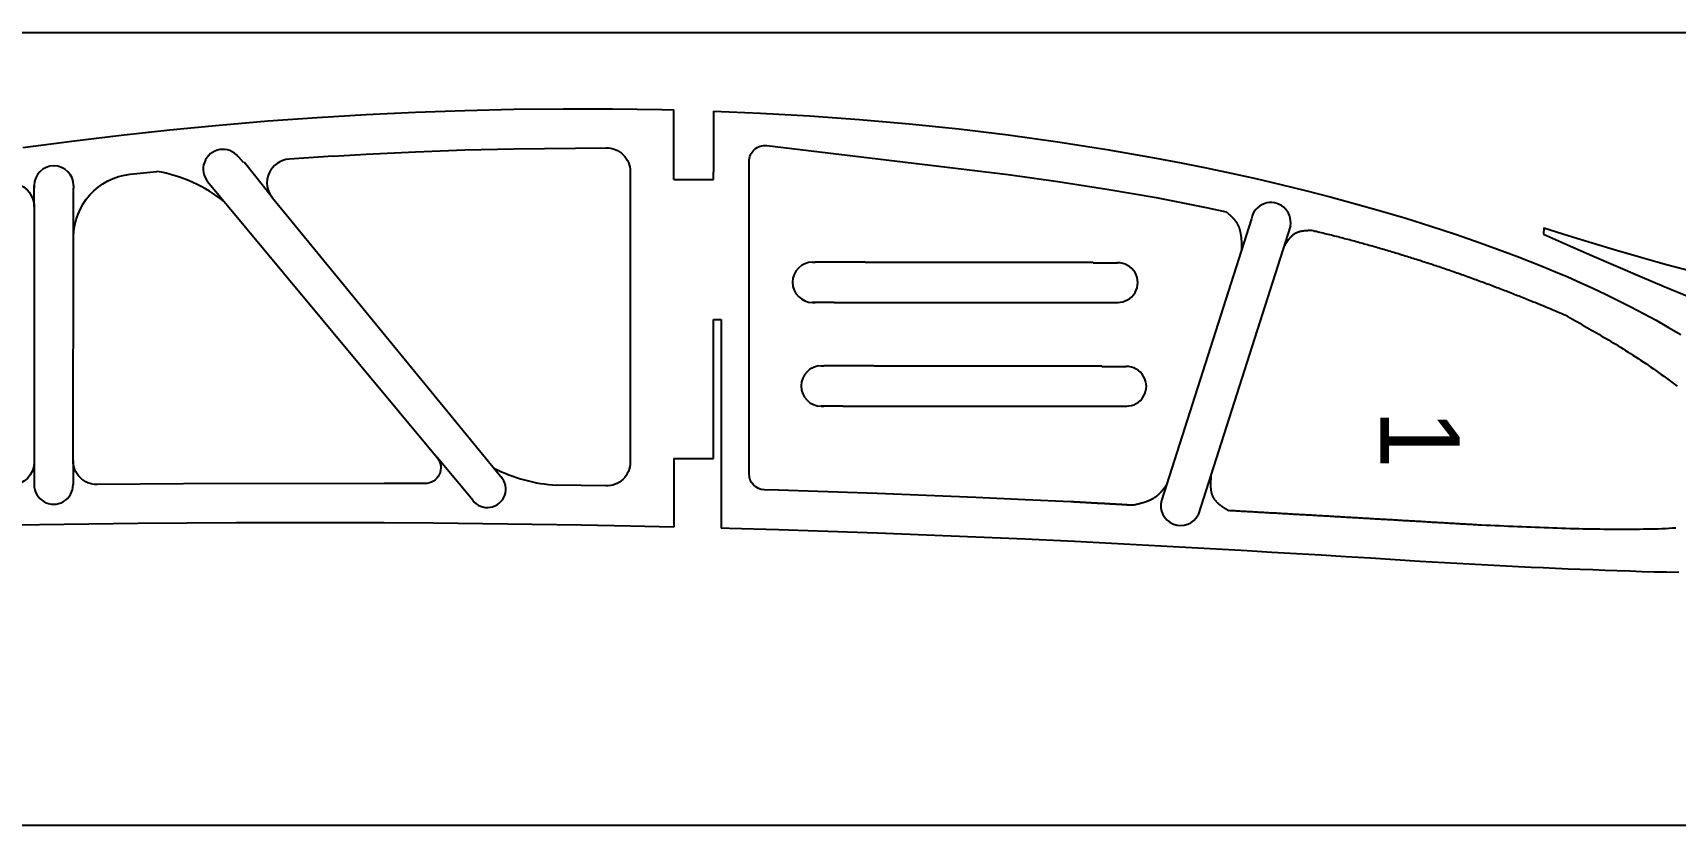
# Model space of a CAD drawing. Header units: millimetres. Extents: x 59 to 2198, y 55 to 510.
# Drawn here: x 303.3 to 510.5, y 396.5 to 496.5 of the extents above; entities that cross this region are included whole.
import ezdxf

# ---------------------------------------------------------------- set-up
doc = ezdxf.new("R2010")
doc.units = ezdxf.units.MM
doc.layers.add('7', color=7, linetype='Continuous')
doc.styles.add('样式_4', font='txt', dxfattribs={"height": 10})

msp = doc.modelspace()

# ---------------------------------------------------------------- linework, layer by layer
for p, q in [((1092.81, 496.49), (92.84, 496.49)), ((384.14, 477.97), (384.14, 486.76)), ((341.14, 480.94), (335.6, 480.56)), ((329.84, 480.11), (329.19, 480.86)), ((333.48, 475.67), (329.93, 480.18)), ((336.03, 480.59), (335.6, 480.56)), ((389.14, 477.97), (389.14, 478.97)), ((303.42, 477.21), (303.42, 476.88)), ((303.42, 474.53), (303.42, 477.21)), ((308.4, 477.21), (308.4, 476.88)), ((308.4, 470.71), (308.4, 476.88)), ((384.14, 477.97), (389.14, 477.97)), ((333.48, 475.67), (362.48, 440.3)), ((401.66, 467.55), (401.99, 467.55)), ((408.29, 467.55), (401.99, 467.55)), ((408.29, 467.55), (437.07, 467.55)), ((437.07, 467.47), (440.16, 467.47)), ((401.66, 462.47), (401.99, 462.47)), ((404.4, 462.47), (401.66, 462.47)), ((404.4, 462.47), (437.21, 462.47)), ((437.21, 462.47), (440.22, 462.47)), ((402.75, 454.46), (403.08, 454.46)), ((409.37, 454.46), (403.08, 454.46)), ((409.37, 454.46), (438.15, 454.46)), ((438.15, 454.38), (441.24, 454.38)), ((405.48, 449.37), (402.75, 449.38)), ((402.75, 449.37), (403.08, 449.37)), ((405.48, 449.37), (438.29, 449.37)), ((438.29, 449.37), (441.31, 449.37)), ((303.42, 442.36), (303.42, 439.4)), ((308.33, 442.5), (308.33, 439.47)), ((358.76, 437.49), (354.28, 442.88)), ((384.14, 442.77), (389.14, 442.77)), ((384.14, 442.77), (384.14, 434.12)), ((92.81, 396.49), (1092.81, 396.49))]:
    msp.add_line(p, q)
at = {"color": 3}
for p, q in [((389.14, 486.61), (389.14, 478.97)), ((457.04, 473.02), (445.71, 437.48)), ((461.96, 472.13), (450.33, 435.67)), ((389.14, 442.77), (389.14, 460.31)), ((389.14, 460.31), (390.14, 460.31)), ((390.14, 460.31), (390.14, 433.97))]:
    msp.add_line(p, q, dxfattribs=at)
for points in [[(453.86, 473.92, 0), (453.89, 473.9, 0), (453.91, 473.87, 0), (453.94, 473.85, 0), (453.97, 473.83, 0), (453.99, 473.81, 0), (454.02, 473.78, 0), (454.04, 473.76, 0), (454.07, 473.74, 0), (454.1, 473.71, 0), (454.12, 473.69, 0), (454.15, 473.67, 0), (454.17, 473.64, 0), (454.2, 473.62, 0), (454.22, 473.6, 0), (454.25, 473.58, 0), (454.28, 473.55, 0), (454.3, 473.53, 0), (454.33, 473.51, 0), (454.35, 473.48, 0), (454.38, 473.46, 0), (454.4, 473.44, 0), (454.43, 473.41, 0), (454.45, 473.39, 0), (454.48, 473.36, 0), (454.5, 473.34, 0), (454.52, 473.32, 0), (454.55, 473.29, 0), (454.57, 473.27, 0), (454.6, 473.24, 0), (454.62, 473.22, 0), (454.64, 473.2, 0), (454.67, 473.17, 0), (454.69, 473.15, 0), (454.71, 473.12, 0), (454.74, 473.1, 0), (454.76, 473.07, 0), (454.78, 473.05, 0), (454.8, 473.02, 0), (454.83, 473, 0), (454.85, 472.97, 0), (454.87, 472.95, 0), (454.89, 472.92, 0), (454.91, 472.9, 0), (454.93, 472.87, 0), (454.95, 472.85, 0), (454.97, 472.82, 0), (454.99, 472.8, 0), (455.01, 472.77, 0), (455.03, 472.74, 0), (455.05, 472.72, 0), (455.07, 472.69, 0), (455.09, 472.66, 0), (455.11, 472.64, 0), (455.13, 472.61, 0), (455.14, 472.58, 0), (455.16, 472.56, 0), (455.18, 472.53, 0), (455.19, 472.5, 0), (455.21, 472.47, 0), (455.23, 472.44, 0), (455.24, 472.42, 0), (455.26, 472.39, 0), (455.27, 472.36, 0), (455.29, 472.33, 0), (455.3, 472.3, 0), (455.32, 472.27, 0), (455.33, 472.24, 0), (455.35, 472.22, 0), (455.36, 472.19, 0), (455.37, 472.16, 0), (455.39, 472.13, 0), (455.4, 472.1, 0), (455.41, 472.07, 0), (455.42, 472.04, 0), (455.44, 472.01, 0), (455.45, 471.98, 0), (455.46, 471.95, 0), (455.47, 471.92, 0), (455.48, 471.89, 0), (455.49, 471.85, 0), (455.5, 471.82, 0), (455.51, 471.79, 0), (455.52, 471.76, 0), (455.53, 471.73, 0), (455.54, 471.7, 0), (455.55, 471.67, 0), (455.56, 471.64, 0), (455.57, 471.6, 0), (455.58, 471.57, 0), (455.58, 471.54, 0), (455.59, 471.51, 0), (455.6, 471.48, 0), (455.61, 471.44, 0), (455.62, 471.41, 0), (455.62, 471.38, 0), (455.63, 471.35, 0), (455.64, 471.31, 0), (455.64, 471.28, 0), (455.65, 471.25, 0), (455.66, 471.21, 0), (455.66, 471.18, 0), (455.67, 471.15, 0), (455.67, 471.12, 0), (455.68, 471.08, 0), (455.68, 471.05, 0), (455.69, 471.01, 0), (455.69, 470.98, 0), (455.7, 470.95, 0), (455.7, 470.91, 0), (455.71, 470.88, 0), (455.71, 470.85, 0), (455.72, 470.81, 0), (455.72, 470.78, 0), (455.73, 470.74, 0), (455.73, 470.71, 0), (455.73, 470.67, 0), (455.74, 470.64, 0), (455.74, 470.61, 0), (455.74, 470.57, 0), (455.75, 470.54, 0), (455.75, 470.5, 0), (455.75, 470.47, 0), (455.76, 470.43, 0), (455.76, 470.4, 0), (455.76, 470.36, 0), (455.76, 470.33, 0), (455.77, 470.29, 0), (455.77, 470.26, 0), (455.77, 470.22, 0), (455.77, 470.19, 0), (455.77, 470.15, 0), (455.78, 470.12, 0), (455.78, 470.08, 0), (455.78, 470.05, 0), (455.78, 470.01, 0), (455.78, 469.98, 0), (455.78, 469.94, 0), (455.79, 469.91, 0), (455.79, 469.87, 0), (455.79, 469.83, 0), (455.79, 469.8, 0), (455.79, 469.76, 0), (455.79, 469.73, 0), (455.79, 469.69, 0), (455.79, 469.66, 0), (455.8, 469.62, 0), (455.8, 469.59, 0), (455.8, 469.55, 0), (455.8, 469.51, 0), (455.8, 469.48, 0), (455.8, 469.44, 0), (455.8, 469.41, 0), (455.8, 469.37, 0), (455.8, 469.33, 0), (455.8, 469.3, 0), (455.8, 469.26, 0), (455.81, 469.23, 0), (455.81, 469.19, 0), (455.81, 469.16, 0)], [(464.63, 471.54, 0), (464.6, 471.54, 0), (464.57, 471.54, 0), (464.54, 471.54, 0), (464.51, 471.54, 0), (464.48, 471.54, 0), (464.45, 471.54, 0), (464.42, 471.54, 0), (464.39, 471.53, 0), (464.37, 471.53, 0), (464.34, 471.53, 0), (464.31, 471.53, 0), (464.28, 471.53, 0), (464.25, 471.53, 0), (464.22, 471.53, 0), (464.19, 471.53, 0), (464.16, 471.52, 0), (464.13, 471.52, 0), (464.1, 471.52, 0), (464.07, 471.52, 0), (464.05, 471.52, 0), (464.02, 471.52, 0), (463.99, 471.51, 0), (463.96, 471.51, 0), (463.93, 471.51, 0), (463.9, 471.51, 0), (463.87, 471.5, 0), (463.85, 471.5, 0), (463.82, 471.5, 0), (463.79, 471.5, 0), (463.76, 471.49, 0), (463.73, 471.49, 0), (463.7, 471.49, 0), (463.68, 471.49, 0), (463.65, 471.48, 0), (463.62, 471.48, 0), (463.59, 471.47, 0), (463.56, 471.47, 0), (463.54, 471.47, 0), (463.51, 471.46, 0), (463.48, 471.46, 0), (463.45, 471.45, 0), (463.43, 471.45, 0), (463.4, 471.45, 0), (463.37, 471.44, 0), (463.35, 471.44, 0), (463.32, 471.43, 0), (463.29, 471.43, 0), (463.27, 471.42, 0), (463.24, 471.41, 0), (463.21, 471.41, 0), (463.19, 471.4, 0), (463.16, 471.4, 0), (463.13, 471.39, 0), (463.11, 471.38, 0), (463.08, 471.38, 0), (463.06, 471.37, 0), (463.03, 471.36, 0), (463.01, 471.35, 0), (462.98, 471.35, 0), (462.95, 471.34, 0), (462.93, 471.33, 0), (462.9, 471.32, 0), (462.88, 471.31, 0), (462.86, 471.3, 0), (462.83, 471.29, 0), (462.81, 471.28, 0), (462.78, 471.27, 0), (462.76, 471.26, 0), (462.73, 471.25, 0), (462.71, 471.24, 0), (462.69, 471.23, 0), (462.66, 471.22, 0), (462.64, 471.21, 0), (462.62, 471.2, 0), (462.59, 471.19, 0), (462.57, 471.17, 0), (462.55, 471.16, 0), (462.53, 471.15, 0), (462.5, 471.13, 0), (462.48, 471.12, 0), (462.46, 471.11, 0), (462.44, 471.09, 0), (462.42, 471.08, 0), (462.4, 471.06, 0), (462.37, 471.05, 0), (462.35, 471.03, 0), (462.33, 471.02, 0), (462.31, 471, 0), (462.29, 470.99, 0), (462.27, 470.97, 0), (462.25, 470.95, 0), (462.23, 470.94, 0), (462.21, 470.92, 0), (462.19, 470.9, 0), (462.17, 470.88, 0), (462.15, 470.87, 0), (462.13, 470.85, 0), (462.11, 470.83, 0), (462.09, 470.81, 0), (462.07, 470.79, 0), (462.06, 470.77, 0), (462.04, 470.76, 0), (462.02, 470.74, 0), (462, 470.72, 0), (461.98, 470.7, 0), (461.96, 470.68, 0), (461.94, 470.66, 0), (461.93, 470.64, 0), (461.91, 470.62, 0), (461.89, 470.6, 0), (461.87, 470.57, 0), (461.85, 470.55, 0), (461.84, 470.53, 0), (461.82, 470.51, 0), (461.8, 470.49, 0), (461.78, 470.47, 0), (461.77, 470.45, 0), (461.75, 470.42, 0), (461.73, 470.4, 0), (461.72, 470.38, 0), (461.7, 470.36, 0), (461.68, 470.33, 0), (461.67, 470.31, 0), (461.65, 470.29, 0), (461.63, 470.27, 0), (461.62, 470.24, 0), (461.6, 470.22, 0), (461.58, 470.2, 0), (461.57, 470.17, 0), (461.55, 470.15, 0), (461.53, 470.12, 0), (461.52, 470.1, 0), (461.5, 470.08, 0), (461.49, 470.05, 0), (461.47, 470.03, 0), (461.45, 470, 0), (461.44, 469.98, 0), (461.42, 469.96, 0), (461.41, 469.93, 0), (461.39, 469.91, 0), (461.38, 469.88, 0), (461.36, 469.86, 0), (461.34, 469.83, 0), (461.33, 469.81, 0), (461.31, 469.78, 0), (461.3, 469.76, 0), (461.28, 469.73, 0), (461.27, 469.71, 0), (461.25, 469.68, 0), (461.24, 469.66, 0), (461.22, 469.63, 0), (461.21, 469.61, 0), (461.19, 469.58, 0), (461.17, 469.56, 0), (461.16, 469.53, 0), (461.14, 469.51, 0), (461.13, 469.48, 0), (461.11, 469.46, 0), (461.1, 469.43, 0)], [(496.99, 460.68, 0), (496.79, 460.77, 0), (496.59, 460.85, 0), (496.39, 460.94, 0), (496.2, 461.02, 0), (496, 461.11, 0), (495.8, 461.19, 0), (495.6, 461.28, 0), (495.4, 461.36, 0), (495.2, 461.44, 0), (495, 461.53, 0), (494.81, 461.61, 0), (494.61, 461.7, 0), (494.41, 461.78, 0), (494.21, 461.86, 0), (494.01, 461.94, 0), (493.81, 462.03, 0), (493.61, 462.11, 0), (493.41, 462.19, 0), (493.21, 462.27, 0), (493.02, 462.36, 0), (492.82, 462.44, 0), (492.62, 462.52, 0), (492.42, 462.6, 0), (492.22, 462.68, 0), (492.02, 462.76, 0), (491.82, 462.84, 0), (491.62, 462.92, 0), (491.42, 463, 0), (491.22, 463.08, 0), (491.02, 463.16, 0), (490.82, 463.24, 0), (490.62, 463.32, 0), (490.42, 463.4, 0), (490.22, 463.48, 0), (490.02, 463.56, 0), (489.82, 463.63, 0), (489.62, 463.71, 0), (489.42, 463.79, 0), (489.22, 463.87, 0), (489.02, 463.95, 0), (488.82, 464.02, 0), (488.61, 464.1, 0), (488.41, 464.18, 0), (488.21, 464.25, 0), (488.01, 464.33, 0), (487.81, 464.41, 0), (487.61, 464.48, 0), (487.41, 464.56, 0), (487.21, 464.63, 0), (487.01, 464.71, 0), (486.8, 464.78, 0), (486.6, 464.86, 0), (486.4, 464.93, 0), (486.2, 465.01, 0), (486, 465.08, 0), (485.8, 465.16, 0), (485.59, 465.23, 0), (485.39, 465.3, 0), (485.19, 465.38, 0), (484.99, 465.45, 0), (484.79, 465.52, 0), (484.58, 465.6, 0), (484.38, 465.67, 0), (484.18, 465.74, 0), (483.98, 465.81, 0), (483.78, 465.89, 0), (483.57, 465.96, 0), (483.37, 466.03, 0), (483.17, 466.1, 0), (482.96, 466.17, 0), (482.76, 466.24, 0), (482.56, 466.31, 0), (482.36, 466.38, 0), (482.15, 466.45, 0), (481.95, 466.52, 0), (481.75, 466.59, 0), (481.54, 466.66, 0), (481.34, 466.73, 0), (481.14, 466.8, 0), (480.93, 466.87, 0), (480.73, 466.94, 0), (480.53, 467.01, 0), (480.32, 467.07, 0), (480.12, 467.14, 0), (479.92, 467.21, 0), (479.71, 467.28, 0), (479.51, 467.34, 0), (479.3, 467.41, 0), (479.1, 467.48, 0), (478.9, 467.54, 0), (478.69, 467.61, 0), (478.49, 467.68, 0), (478.28, 467.74, 0), (478.08, 467.81, 0), (477.88, 467.87, 0), (477.67, 467.94, 0), (477.47, 468, 0), (477.26, 468.07, 0), (477.06, 468.13, 0), (476.85, 468.2, 0), (476.65, 468.26, 0), (476.44, 468.32, 0), (476.24, 468.39, 0), (476.03, 468.45, 0), (475.83, 468.51, 0), (475.62, 468.58, 0), (475.42, 468.64, 0), (475.21, 468.7, 0), (475.01, 468.76, 0), (474.8, 468.83, 0), (474.59, 468.89, 0), (474.39, 468.95, 0), (474.18, 469.01, 0), (473.98, 469.07, 0), (473.77, 469.13, 0), (473.57, 469.19, 0), (473.36, 469.25, 0), (473.15, 469.31, 0), (472.95, 469.37, 0), (472.74, 469.43, 0), (472.53, 469.49, 0), (472.33, 469.55, 0), (472.12, 469.61, 0), (471.91, 469.67, 0), (471.71, 469.73, 0), (471.5, 469.78, 0), (471.29, 469.84, 0), (471.09, 469.9, 0), (470.88, 469.96, 0), (470.67, 470.01, 0), (470.47, 470.07, 0), (470.26, 470.13, 0), (470.05, 470.18, 0), (469.84, 470.24, 0), (469.64, 470.29, 0), (469.43, 470.35, 0), (469.22, 470.4, 0), (469.01, 470.46, 0), (468.81, 470.51, 0), (468.6, 470.57, 0), (468.39, 470.62, 0), (468.18, 470.67, 0), (467.97, 470.73, 0), (467.76, 470.78, 0), (467.56, 470.83, 0), (467.35, 470.89, 0), (467.14, 470.94, 0), (466.93, 470.99, 0), (466.72, 471.04, 0), (466.51, 471.09, 0), (466.3, 471.14, 0), (466.09, 471.19, 0), (465.89, 471.25, 0), (465.68, 471.3, 0), (465.47, 471.35, 0), (465.26, 471.4, 0), (465.05, 471.44, 0), (464.84, 471.49, 0), (464.63, 471.54, 0)], [(496.99, 460.68, 0), (497.29, 460.51, 0), (497.58, 460.34, 0), (497.88, 460.17, 0), (498.18, 460, 0), (498.48, 459.83, 0), (498.78, 459.66, 0), (499.08, 459.49, 0), (499.38, 459.32, 0), (499.68, 459.15, 0), (499.98, 458.98, 0), (500.28, 458.8, 0), (500.58, 458.63, 0), (500.88, 458.45, 0), (501.19, 458.27, 0), (501.49, 458.09, 0), (501.8, 457.91, 0), (502.1, 457.73, 0), (502.41, 457.55, 0), (502.71, 457.36, 0), (503.02, 457.18, 0), (503.33, 456.99, 0), (503.64, 456.8, 0), (503.95, 456.6, 0), (504.26, 456.41, 0), (504.57, 456.21, 0), (504.89, 456.01, 0), (505.2, 455.81, 0), (505.52, 455.6, 0), (505.84, 455.4, 0), (506.15, 455.19, 0), (506.48, 454.97, 0), (506.8, 454.76, 0), (507.12, 454.54, 0), (507.45, 454.31, 0), (507.77, 454.09, 0), (508.1, 453.86, 0), (508.43, 453.63, 0), (508.76, 453.39, 0), (509.1, 453.15, 0), (509.43, 452.91, 0), (509.77, 452.66, 0), (510.1, 452.41, 0), (510.44, 452.16, 0), (510.78, 451.91, 0)], [(446.34, 439.46, 0), (446.32, 439.44, 0), (446.3, 439.41, 0), (446.28, 439.38, 0), (446.26, 439.36, 0), (446.24, 439.33, 0), (446.22, 439.3, 0), (446.2, 439.28, 0), (446.18, 439.25, 0), (446.16, 439.22, 0), (446.14, 439.2, 0), (446.12, 439.17, 0), (446.1, 439.15, 0), (446.08, 439.12, 0), (446.06, 439.09, 0), (446.04, 439.07, 0), (446.03, 439.04, 0), (446.01, 439.02, 0), (445.99, 438.99, 0), (445.97, 438.96, 0), (445.95, 438.94, 0), (445.93, 438.91, 0), (445.91, 438.89, 0), (445.89, 438.86, 0), (445.87, 438.84, 0), (445.85, 438.81, 0), (445.83, 438.79, 0), (445.8, 438.76, 0), (445.78, 438.74, 0), (445.76, 438.71, 0), (445.74, 438.69, 0), (445.72, 438.66, 0), (445.7, 438.64, 0), (445.68, 438.61, 0), (445.66, 438.59, 0), (445.64, 438.56, 0), (445.62, 438.54, 0), (445.6, 438.52, 0), (445.58, 438.49, 0), (445.55, 438.47, 0), (445.53, 438.44, 0), (445.51, 438.42, 0), (445.49, 438.4, 0), (445.47, 438.38, 0), (445.45, 438.35, 0), (445.42, 438.33, 0), (445.4, 438.31, 0), (445.38, 438.29, 0), (445.36, 438.26, 0), (445.34, 438.24, 0), (445.31, 438.22, 0), (445.29, 438.2, 0), (445.27, 438.18, 0), (445.24, 438.16, 0), (445.22, 438.13, 0), (445.2, 438.11, 0), (445.17, 438.09, 0), (445.15, 438.07, 0), (445.13, 438.05, 0), (445.1, 438.03, 0), (445.08, 438.01, 0), (445.05, 437.99, 0), (445.03, 437.97, 0), (445.01, 437.95, 0), (444.98, 437.94, 0), (444.96, 437.92, 0), (444.93, 437.9, 0), (444.91, 437.88, 0), (444.88, 437.86, 0), (444.85, 437.85, 0), (444.83, 437.83, 0), (444.8, 437.81, 0), (444.78, 437.79, 0), (444.75, 437.78, 0), (444.72, 437.76, 0), (444.7, 437.74, 0), (444.67, 437.73, 0), (444.64, 437.71, 0), (444.62, 437.7, 0), (444.59, 437.68, 0), (444.56, 437.67, 0), (444.54, 437.65, 0), (444.51, 437.64, 0), (444.48, 437.62, 0), (444.45, 437.61, 0), (444.43, 437.59, 0), (444.4, 437.58, 0), (444.37, 437.56, 0), (444.34, 437.55, 0), (444.31, 437.54, 0), (444.29, 437.52, 0), (444.26, 437.51, 0), (444.23, 437.5, 0), (444.2, 437.48, 0), (444.17, 437.47, 0), (444.14, 437.46, 0), (444.11, 437.44, 0), (444.08, 437.43, 0), (444.05, 437.42, 0), (444.03, 437.41, 0), (444, 437.4, 0), (443.97, 437.38, 0), (443.94, 437.37, 0), (443.91, 437.36, 0), (443.88, 437.35, 0), (443.85, 437.34, 0), (443.82, 437.33, 0), (443.79, 437.32, 0), (443.76, 437.31, 0), (443.73, 437.29, 0), (443.7, 437.28, 0), (443.67, 437.27, 0), (443.63, 437.26, 0), (443.6, 437.25, 0), (443.57, 437.24, 0), (443.54, 437.23, 0), (443.51, 437.22, 0), (443.48, 437.21, 0), (443.45, 437.2, 0), (443.42, 437.19, 0), (443.39, 437.18, 0), (443.36, 437.17, 0), (443.33, 437.17, 0), (443.29, 437.16, 0), (443.26, 437.15, 0), (443.23, 437.14, 0), (443.2, 437.13, 0), (443.17, 437.12, 0), (443.14, 437.11, 0), (443.1, 437.1, 0), (443.07, 437.09, 0), (443.04, 437.08, 0), (443.01, 437.08, 0), (442.98, 437.07, 0), (442.95, 437.06, 0), (442.91, 437.05, 0), (442.88, 437.04, 0), (442.85, 437.03, 0), (442.82, 437.03, 0), (442.79, 437.02, 0), (442.75, 437.01, 0), (442.72, 437, 0), (442.69, 436.99, 0), (442.66, 436.99, 0), (442.62, 436.98, 0), (442.59, 436.97, 0), (442.56, 436.96, 0), (442.53, 436.95, 0), (442.49, 436.95, 0), (442.46, 436.94, 0), (442.43, 436.93, 0), (442.4, 436.92, 0), (442.36, 436.92, 0), (442.33, 436.91, 0), (442.3, 436.9, 0), (442.27, 436.89, 0), (442.24, 436.89, 0), (442.2, 436.88, 0), (442.17, 436.87, 0), (442.14, 436.86, 0)], [(451.94, 440.71, 0), (451.94, 440.67, 0), (451.93, 440.64, 0), (451.93, 440.6, 0), (451.93, 440.56, 0), (451.92, 440.53, 0), (451.92, 440.49, 0), (451.92, 440.45, 0), (451.92, 440.41, 0), (451.91, 440.38, 0), (451.91, 440.34, 0), (451.91, 440.3, 0), (451.91, 440.27, 0), (451.9, 440.23, 0), (451.9, 440.19, 0), (451.9, 440.16, 0), (451.9, 440.12, 0), (451.9, 440.08, 0), (451.89, 440.04, 0), (451.89, 440.01, 0), (451.89, 439.97, 0), (451.89, 439.93, 0), (451.89, 439.9, 0), (451.89, 439.86, 0), (451.88, 439.83, 0), (451.88, 439.79, 0), (451.88, 439.75, 0), (451.88, 439.72, 0), (451.88, 439.68, 0), (451.88, 439.64, 0), (451.88, 439.61, 0), (451.88, 439.57, 0), (451.88, 439.54, 0), (451.88, 439.5, 0), (451.88, 439.47, 0), (451.88, 439.43, 0), (451.88, 439.39, 0), (451.88, 439.36, 0), (451.88, 439.32, 0), (451.88, 439.29, 0), (451.88, 439.25, 0), (451.89, 439.22, 0), (451.89, 439.18, 0), (451.89, 439.15, 0), (451.89, 439.11, 0), (451.89, 439.08, 0), (451.9, 439.04, 0), (451.9, 439.01, 0), (451.9, 438.98, 0), (451.91, 438.94, 0), (451.91, 438.91, 0), (451.91, 438.87, 0), (451.92, 438.84, 0), (451.92, 438.81, 0), (451.93, 438.77, 0), (451.93, 438.74, 0), (451.94, 438.71, 0), (451.94, 438.68, 0), (451.95, 438.64, 0), (451.95, 438.61, 0), (451.96, 438.58, 0), (451.97, 438.55, 0), (451.97, 438.51, 0), (451.98, 438.48, 0), (451.99, 438.45, 0), (452, 438.42, 0), (452.01, 438.39, 0), (452.01, 438.36, 0), (452.02, 438.32, 0), (452.03, 438.29, 0), (452.04, 438.26, 0), (452.05, 438.23, 0), (452.06, 438.2, 0), (452.07, 438.17, 0), (452.08, 438.14, 0), (452.1, 438.11, 0), (452.11, 438.08, 0), (452.12, 438.05, 0), (452.13, 438.02, 0), (452.15, 437.99, 0), (452.16, 437.97, 0), (452.17, 437.94, 0), (452.19, 437.91, 0), (452.2, 437.88, 0), (452.22, 437.85, 0), (452.23, 437.83, 0), (452.25, 437.8, 0), (452.27, 437.77, 0), (452.28, 437.74, 0), (452.3, 437.72, 0), (452.32, 437.69, 0), (452.34, 437.66, 0), (452.35, 437.64, 0), (452.37, 437.61, 0), (452.39, 437.59, 0), (452.41, 437.56, 0), (452.43, 437.54, 0), (452.45, 437.51, 0), (452.47, 437.49, 0), (452.49, 437.46, 0), (452.52, 437.44, 0), (452.54, 437.41, 0), (452.56, 437.39, 0), (452.58, 437.36, 0), (452.6, 437.34, 0), (452.63, 437.32, 0), (452.65, 437.29, 0), (452.67, 437.27, 0), (452.7, 437.25, 0), (452.72, 437.22, 0), (452.75, 437.2, 0), (452.77, 437.18, 0), (452.8, 437.15, 0), (452.82, 437.13, 0), (452.85, 437.11, 0), (452.87, 437.09, 0), (452.9, 437.06, 0), (452.93, 437.04, 0), (452.95, 437.02, 0), (452.98, 437, 0), (453.01, 436.98, 0), (453.03, 436.95, 0), (453.06, 436.93, 0), (453.09, 436.91, 0), (453.12, 436.89, 0), (453.14, 436.87, 0), (453.17, 436.85, 0), (453.2, 436.83, 0), (453.23, 436.81, 0), (453.26, 436.79, 0), (453.29, 436.77, 0), (453.32, 436.74, 0), (453.35, 436.72, 0), (453.38, 436.7, 0), (453.4, 436.68, 0), (453.43, 436.66, 0), (453.46, 436.64, 0), (453.49, 436.62, 0), (453.52, 436.6, 0), (453.55, 436.58, 0), (453.59, 436.56, 0), (453.62, 436.54, 0), (453.65, 436.52, 0), (453.68, 436.5, 0), (453.71, 436.48, 0), (453.74, 436.46, 0), (453.77, 436.44, 0), (453.8, 436.42, 0), (453.83, 436.4, 0), (453.86, 436.38, 0), (453.89, 436.37, 0), (453.92, 436.35, 0), (453.96, 436.33, 0), (453.99, 436.31, 0), (454.02, 436.29, 0), (454.05, 436.27, 0), (454.08, 436.25, 0), (454.11, 436.23, 0), (454.14, 436.21, 0), (454.18, 436.19, 0)], [(442.14, 436.86, 0), (442.08, 436.87, 0), (442.01, 436.87, 0), (441.95, 436.87, 0), (441.89, 436.88, 0), (441.83, 436.88, 0), (441.77, 436.88, 0), (441.7, 436.89, 0), (441.64, 436.89, 0), (441.58, 436.89, 0), (441.52, 436.9, 0), (441.45, 436.9, 0), (441.39, 436.9, 0), (441.33, 436.91, 0), (441.27, 436.91, 0), (441.21, 436.91, 0), (441.14, 436.92, 0), (441.08, 436.92, 0), (441.02, 436.92, 0), (440.96, 436.93, 0), (440.9, 436.93, 0), (440.83, 436.93, 0), (440.77, 436.94, 0), (440.71, 436.94, 0), (440.65, 436.95, 0), (440.59, 436.95, 0), (440.52, 436.95, 0), (440.46, 436.96, 0), (440.4, 436.96, 0), (440.34, 436.96, 0), (440.28, 436.97, 0), (440.21, 436.97, 0), (440.15, 436.97, 0), (440.09, 436.98, 0), (440.03, 436.98, 0), (439.96, 436.98, 0), (439.9, 436.99, 0), (439.84, 436.99, 0), (439.78, 436.99, 0), (439.72, 437, 0), (439.65, 437, 0), (439.59, 437, 0), (439.53, 437.01, 0), (439.47, 437.01, 0), (439.41, 437.01, 0), (439.34, 437.02, 0), (439.28, 437.02, 0), (439.22, 437.02, 0), (439.16, 437.03, 0), (439.1, 437.03, 0), (439.03, 437.03, 0), (438.97, 437.04, 0), (438.91, 437.04, 0), (438.85, 437.04, 0), (438.79, 437.05, 0), (438.72, 437.05, 0), (438.66, 437.06, 0), (438.6, 437.06, 0), (438.54, 437.06, 0), (438.48, 437.07, 0), (438.41, 437.07, 0), (438.35, 437.07, 0), (438.29, 437.08, 0), (438.23, 437.08, 0), (438.16, 437.08, 0), (438.1, 437.09, 0), (438.04, 437.09, 0), (437.98, 437.09, 0), (437.92, 437.1, 0), (437.85, 437.1, 0), (437.79, 437.1, 0), (437.73, 437.11, 0), (437.67, 437.11, 0), (437.61, 437.11, 0), (437.54, 437.12, 0), (437.48, 437.12, 0), (437.42, 437.12, 0), (437.36, 437.13, 0), (437.3, 437.13, 0), (437.23, 437.13, 0), (437.17, 437.14, 0), (437.11, 437.14, 0), (437.05, 437.14, 0), (436.99, 437.15, 0), (436.92, 437.15, 0), (436.86, 437.15, 0), (436.8, 437.16, 0), (436.74, 437.16, 0), (436.67, 437.17, 0), (436.61, 437.17, 0), (436.55, 437.17, 0), (436.49, 437.18, 0), (436.43, 437.18, 0), (436.36, 437.18, 0), (436.3, 437.19, 0), (436.24, 437.19, 0), (436.18, 437.19, 0), (436.12, 437.2, 0), (436.05, 437.2, 0), (435.99, 437.2, 0), (435.93, 437.21, 0), (435.87, 437.21, 0), (435.81, 437.21, 0), (435.74, 437.22, 0), (435.68, 437.22, 0), (435.62, 437.22, 0), (435.56, 437.23, 0), (435.5, 437.23, 0), (435.43, 437.23, 0), (435.37, 437.24, 0), (435.31, 437.24, 0), (435.25, 437.24, 0), (435.19, 437.25, 0), (435.12, 437.25, 0), (435.06, 437.25, 0), (435, 437.26, 0), (434.94, 437.26, 0), (434.87, 437.26, 0), (434.81, 437.27, 0), (434.75, 437.27, 0), (434.69, 437.27, 0), (434.63, 437.28, 0), (434.56, 437.28, 0), (434.5, 437.29, 0), (434.44, 437.29, 0), (434.38, 437.29, 0), (434.32, 437.3, 0), (434.25, 437.3, 0)], [(486.1, 434.35, 0), (485.89, 434.36, 0), (485.69, 434.37, 0), (485.49, 434.39, 0), (485.29, 434.4, 0), (485.09, 434.41, 0), (484.89, 434.42, 0), (484.69, 434.43, 0), (484.49, 434.44, 0), (484.29, 434.46, 0), (484.09, 434.47, 0), (483.89, 434.48, 0), (483.69, 434.49, 0), (483.49, 434.5, 0), (483.29, 434.51, 0), (483.08, 434.53, 0), (482.88, 434.54, 0), (482.68, 434.55, 0), (482.48, 434.56, 0), (482.28, 434.57, 0), (482.08, 434.58, 0), (481.88, 434.6, 0), (481.68, 434.61, 0), (481.48, 434.62, 0), (481.28, 434.63, 0), (481.08, 434.64, 0), (480.88, 434.65, 0), (480.68, 434.67, 0), (480.47, 434.68, 0), (480.27, 434.69, 0), (480.07, 434.7, 0), (479.87, 434.71, 0), (479.67, 434.73, 0), (479.47, 434.74, 0), (479.27, 434.75, 0), (479.07, 434.76, 0), (478.87, 434.77, 0), (478.67, 434.78, 0), (478.47, 434.8, 0), (478.27, 434.81, 0), (478.07, 434.82, 0), (477.87, 434.83, 0), (477.66, 434.84, 0), (477.46, 434.85, 0), (477.26, 434.87, 0), (477.06, 434.88, 0), (476.86, 434.89, 0), (476.66, 434.9, 0), (476.46, 434.91, 0), (476.26, 434.92, 0), (476.06, 434.94, 0), (475.86, 434.95, 0), (475.66, 434.96, 0), (475.46, 434.97, 0), (475.26, 434.98, 0), (475.05, 434.99, 0), (474.85, 435.01, 0), (474.65, 435.02, 0), (474.45, 435.03, 0), (474.25, 435.04, 0), (474.05, 435.05, 0), (473.85, 435.06, 0), (473.65, 435.08, 0), (473.45, 435.09, 0), (473.25, 435.1, 0), (473.05, 435.11, 0), (472.85, 435.12, 0), (472.65, 435.13, 0), (472.44, 435.15, 0), (472.24, 435.16, 0), (472.04, 435.17, 0), (471.84, 435.18, 0), (471.64, 435.19, 0), (471.44, 435.2, 0), (471.24, 435.21, 0), (471.04, 435.23, 0), (470.84, 435.24, 0), (470.64, 435.25, 0), (470.44, 435.26, 0), (470.24, 435.27, 0), (470.04, 435.28, 0), (469.84, 435.3, 0), (469.63, 435.31, 0), (469.43, 435.32, 0), (469.23, 435.33, 0), (469.03, 435.34, 0), (468.83, 435.35, 0), (468.63, 435.37, 0), (468.43, 435.38, 0), (468.23, 435.39, 0), (468.03, 435.4, 0), (467.83, 435.41, 0), (467.63, 435.42, 0), (467.43, 435.44, 0), (467.23, 435.45, 0), (467.02, 435.46, 0), (466.82, 435.47, 0), (466.62, 435.48, 0), (466.42, 435.49, 0), (466.22, 435.5, 0), (466.02, 435.52, 0), (465.82, 435.53, 0), (465.62, 435.54, 0), (465.42, 435.55, 0), (465.22, 435.56, 0), (465.02, 435.57, 0), (464.82, 435.59, 0), (464.62, 435.6, 0), (464.41, 435.61, 0), (464.21, 435.62, 0), (464.01, 435.63, 0), (463.81, 435.64, 0), (463.61, 435.65, 0), (463.41, 435.67, 0), (463.21, 435.68, 0), (463.01, 435.69, 0), (462.81, 435.7, 0), (462.61, 435.71, 0), (462.41, 435.72, 0), (462.21, 435.73, 0), (462.01, 435.75, 0), (461.8, 435.76, 0), (461.6, 435.77, 0), (461.4, 435.78, 0), (461.2, 435.79, 0), (461, 435.8, 0), (460.8, 435.81, 0), (460.6, 435.83, 0), (460.4, 435.84, 0), (460.2, 435.85, 0), (460, 435.86, 0), (459.8, 435.87, 0), (459.6, 435.88, 0), (459.4, 435.89, 0), (459.2, 435.91, 0), (458.99, 435.92, 0), (458.79, 435.93, 0), (458.59, 435.94, 0), (458.39, 435.95, 0), (458.19, 435.96, 0), (457.99, 435.97, 0), (457.79, 435.99, 0), (457.59, 436, 0), (457.39, 436.01, 0), (457.19, 436.02, 0), (456.99, 436.03, 0), (456.79, 436.04, 0), (456.59, 436.05, 0), (456.38, 436.07, 0), (456.18, 436.08, 0), (455.98, 436.09, 0), (455.78, 436.1, 0), (455.58, 436.11, 0), (455.38, 436.12, 0), (455.18, 436.13, 0), (454.98, 436.15, 0), (454.78, 436.16, 0), (454.58, 436.17, 0), (454.38, 436.18, 0), (454.18, 436.19, 0)], [(510.62, 433.98, 0), (510.18, 433.96, 0), (509.74, 433.93, 0), (509.3, 433.91, 0), (508.85, 433.89, 0), (508.39, 433.87, 0), (507.93, 433.86, 0), (507.47, 433.85, 0), (507, 433.83, 0), (506.52, 433.83, 0), (506.04, 433.82, 0), (505.55, 433.81, 0), (505.06, 433.81, 0), (504.57, 433.8, 0), (504.07, 433.8, 0), (503.57, 433.8, 0), (503.07, 433.81, 0), (502.56, 433.81, 0), (502.04, 433.81, 0), (501.53, 433.82, 0), (501, 433.83, 0), (500.48, 433.84, 0), (499.95, 433.85, 0), (499.42, 433.86, 0), (498.89, 433.87, 0), (498.35, 433.88, 0), (497.82, 433.9, 0), (497.27, 433.91, 0), (496.73, 433.93, 0), (496.18, 433.95, 0), (495.64, 433.96, 0), (495.09, 433.98, 0), (494.53, 434, 0), (493.98, 434.02, 0), (493.42, 434.04, 0), (492.87, 434.06, 0), (492.31, 434.09, 0), (491.75, 434.11, 0), (491.19, 434.13, 0), (490.62, 434.15, 0), (490.06, 434.18, 0), (489.49, 434.2, 0), (488.93, 434.23, 0), (488.36, 434.25, 0), (487.8, 434.28, 0), (487.23, 434.3, 0), (486.66, 434.33, 0), (486.1, 434.35, 0)]]:
    msp.add_polyline3d(points, dxfattribs=at)
for centre, radius, start, end in [((327.24, 479.3), 2.49, 38.7051, 220.7573), ((305.91, 477.21), 2.49, 0, 180), ((315.78, 460.66), 18.6, 51.0115, 80.3876), ((335.8, 477.57), 3, 93.8698, 219.3482), ((401.66, 465.01), 2.54, 90, 270), ((440.19, 464.97), 2.5, 269.2637, 90.7363), ((402.75, 451.92), 2.54, 90, 270), ((441.28, 451.88), 2.5, 269.2637, 90.7363), ((370.4, 458.88), 19.5, 242.6741, 266.9437), ((305.87, 439.44), 2.45, 179.2637, 0.7363), ((360.61, 438.91), 2.33, 217.393, 42.0693)]:
    msp.add_arc(centre, radius, start, end)
for centre, start, end in [((459.5, 472.58), 349.6846, 169.9715), ((448.11, 436.81), 164.4832, 332.8913)]:
    msp.add_arc(centre, 2.5, start, end, dxfattribs=at)
at = {"layer": '7', "color": 3, "linetype": 'Continuous'}
for points in [[(301.98, 482.01), (308.17, 482.83), (314.38, 483.58), (320.56, 484.25), (326.75, 484.84), (332.94, 485.37), (339.13, 485.82), (345.33, 486.19), (351.54, 486.49), (357.75, 486.71), (363.97, 486.85), (370.19, 486.92), (376.41, 486.9), (382.63, 486.8), (384.14, 486.76)], [(389.14, 486.61), (395.07, 486.35), (401.28, 486), (407.57, 485.55), (413.84, 485), (420.11, 484.36), (426.36, 483.61), (432.59, 482.75), (438.81, 481.78), (445.02, 480.69), (448.18, 480.09), (451.33, 479.46), (454.47, 478.79), (457.61, 478.09), (460.74, 477.36), (463.87, 476.59), (466.98, 475.79), (470.17, 474.93), (473.35, 474.03), (476.52, 473.09), (479.67, 472.11), (482.81, 471.08), (485.93, 470), (489.03, 468.87), (490.64, 468.27), (492.24, 467.64), (493.83, 467.01), (495.41, 466.35), (496.99, 465.68), (498.55, 464.99), (500.11, 464.28), (501.73, 463.51), (503.34, 462.72), (504.94, 461.91), (506.53, 461.07), (508.11, 460.21), (509.68, 459.32), (511.24, 458.41)], [(512.33, 466.44), (509.25, 467.26), (506.17, 468.12), (503.11, 469.01), (500.05, 469.94), (497, 470.88), (493.94, 471.83), (493.91, 471.08)], [(493.91, 471.08), (496.95, 469.74), (499.99, 468.41), (503.03, 467.09), (506.08, 465.78), (509.14, 464.49), (512.2, 463.22)], [(327.98, 439.58), (327.98, 439.58)], [(384.14, 434.12), (378.69, 434.24), (372.47, 434.36), (366.25, 434.46), (360.03, 434.53), (353.81, 434.59), (347.6, 434.63), (341.38, 434.65), (335.17, 434.65), (328.95, 434.64), (322.74, 434.6), (316.52, 434.55), (310.31, 434.49), (304.1, 434.41), (297.89, 434.32)], [(510.99, 428.4), (509.44, 428.42), (507.88, 428.44), (506.33, 428.48), (504.78, 428.53), (503.22, 428.58), (501.67, 428.64), (500.11, 428.7), (498.55, 428.76), (497, 428.82), (495.44, 428.89), (493.88, 428.96), (492.33, 429.03), (490.77, 429.11), (487.65, 429.26), (484.54, 429.43), (481.42, 429.61), (478.31, 429.79), (475.19, 429.98), (472.08, 430.17), (468.97, 430.36), (465.85, 430.55), (462.73, 430.74), (459.62, 430.92), (456.5, 431.11), (453.39, 431.28), (450.27, 431.46), (447.16, 431.63), (440.93, 431.96), (434.71, 432.28), (428.48, 432.57), (422.26, 432.85), (416.03, 433.11), (409.8, 433.35), (403.57, 433.57), (397.35, 433.77), (391.13, 433.94), (390.14, 433.97)]]:
    msp.add_lwpolyline(points, dxfattribs=at)
for points in [[(341.14, 480.94), (345.33, 481.19), (351.54, 481.49), (357.75, 481.71), (363.97, 481.85), (375.6, 481.97, -0.417297), (378.64, 478.97), (378.64, 442.3, -0.419771), (375.58, 439.3), (372.47, 439.36), (369.36, 439.41)], [(434.25, 437.3), (428.48, 437.57), (422.26, 437.85), (416.03, 438.11), (409.8, 438.35), (403.57, 438.57), (397.35, 438.77), (395.58, 438.82, -0.405864), (393.64, 440.82), (393.64, 480.27, -0.449587), (395.87, 482.26), (426.36, 478.61), (432.59, 477.75), (438.81, 476.78), (445.02, 475.69), (448.18, 475.09), (451.33, 474.46), (453.86, 473.92)], [(322.28, 439.57), (311.35, 439.49, -0.417187), (308.33, 442.5), (308.4, 470.71, -0.382559), (315.55, 478.65), (318.89, 479)], [(290.48, 475.58), (299.83, 477.47, -0.473793), (303.42, 474.53), (303.42, 442.36, -0.409883), (300.47, 439.36), (297.89, 439.32), (291.68, 439.21), (285.47, 439.09), (279.26, 438.96), (273.05, 438.81), (266.84, 438.65), (253.49, 438.28, -0.647437), (252.7, 439.92), (278.28, 470.31)], [(325.3, 477.75), (354.28, 442.88, -0.637568), (352.73, 439.6), (347.6, 439.63), (322.28, 439.57)]]:
    msp.add_lwpolyline(points, format="xyb", dxfattribs=at)

# ---------------------------------------------------------------- texts
at = {"insert": (483.31, 448.95), "char_height": 10, "attachment_point": 1, "rotation": 270, "style": '样式_4'}
msp.add_mtext_dynamic_manual_height_columns('1', width=31.4191, gutter_width=50, heights=[66.22], dxfattribs=at)

doc.saveas('drawing.dxf')
